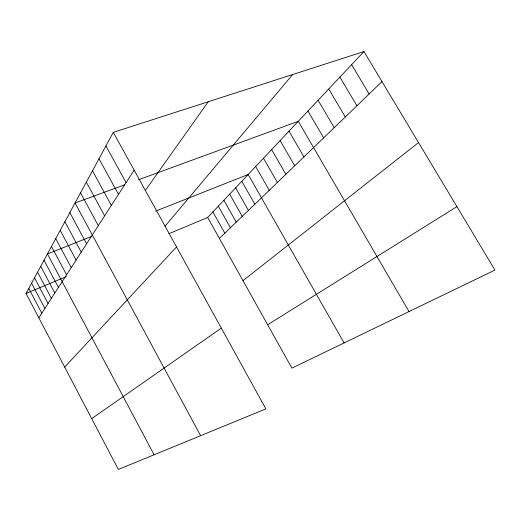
<?xml version="1.0" encoding="UTF-8"?>
<svg xmlns="http://www.w3.org/2000/svg" width="521" height="521" viewBox="0 0 521 521"><rect width="100%" height="100%" fill="white"/><g stroke="black" fill="none" stroke-linecap="round" stroke-linejoin="round"><path stroke-width="0.78" d="M113.298 132.347L265.886 408.894L118.358 469.454L26.05 293.44L113.298 132.347L363.971 51.546L494.95 270.067L291.91 368.132L207.671 217.491L363.971 51.546M38.834 317.817L134.138 170.12M145.307 190.484L208.289 101.725M164.981 226.296L292.659 74.529M64.669 367.084L176.541 246.967M219.374 238.423L381.991 81.608M242.988 280.65L418.526 142.565M91.703 418.637L221.321 328.126M267.651 324.752L456.924 206.629M26.05 293.44L66.226 276.638M168.941 233.688L207.671 217.491M91.761 236.397L47.444 253.935L154.092 454.787M155.727 211.077L248.178 174.489L344.088 342.929M124.552 184.87L75.037 202.988L200.605 435.693M138.54 179.752L298.259 121.315L409.031 311.565M351.629 64.643L369.135 94.008M339.9 77.101L356.918 105.789M328.738 88.954L345.293 116.997M318.103 100.247L334.215 127.684M307.95 111.025L323.652 137.87M288.992 131.149L303.919 156.893M280.129 140.566L294.697 165.789M271.636 149.579L285.86 174.307M263.496 158.228L277.393 182.474M255.681 166.525L269.266 190.308M241.796 181.269L254.834 204.232M235.622 187.814L248.419 210.412M229.663 194.144L242.226 216.391M223.893 200.272L236.228 222.167M218.312 206.199L230.432 227.762M212.907 211.936L224.818 233.174M105.926 145.958L126.069 182.624M99.003 158.742L118.495 194.366M92.484 170.777L111.364 205.411M86.336 182.129L104.643 215.831M80.534 192.848L98.3 225.665M69.834 212.594L86.61 243.776M64.897 221.712L81.217 252.131M60.208 230.367L76.099 260.07M55.747 238.605L71.227 267.618M51.494 246.453L66.59 274.808M44.018 260.259L58.43 287.449M40.729 266.335L54.842 293.01M37.564 272.177L51.39 298.357M34.523 277.791L48.069 303.502M31.592 283.203L44.878 308.452M28.772 288.413L41.797 313.219"/></g></svg>
